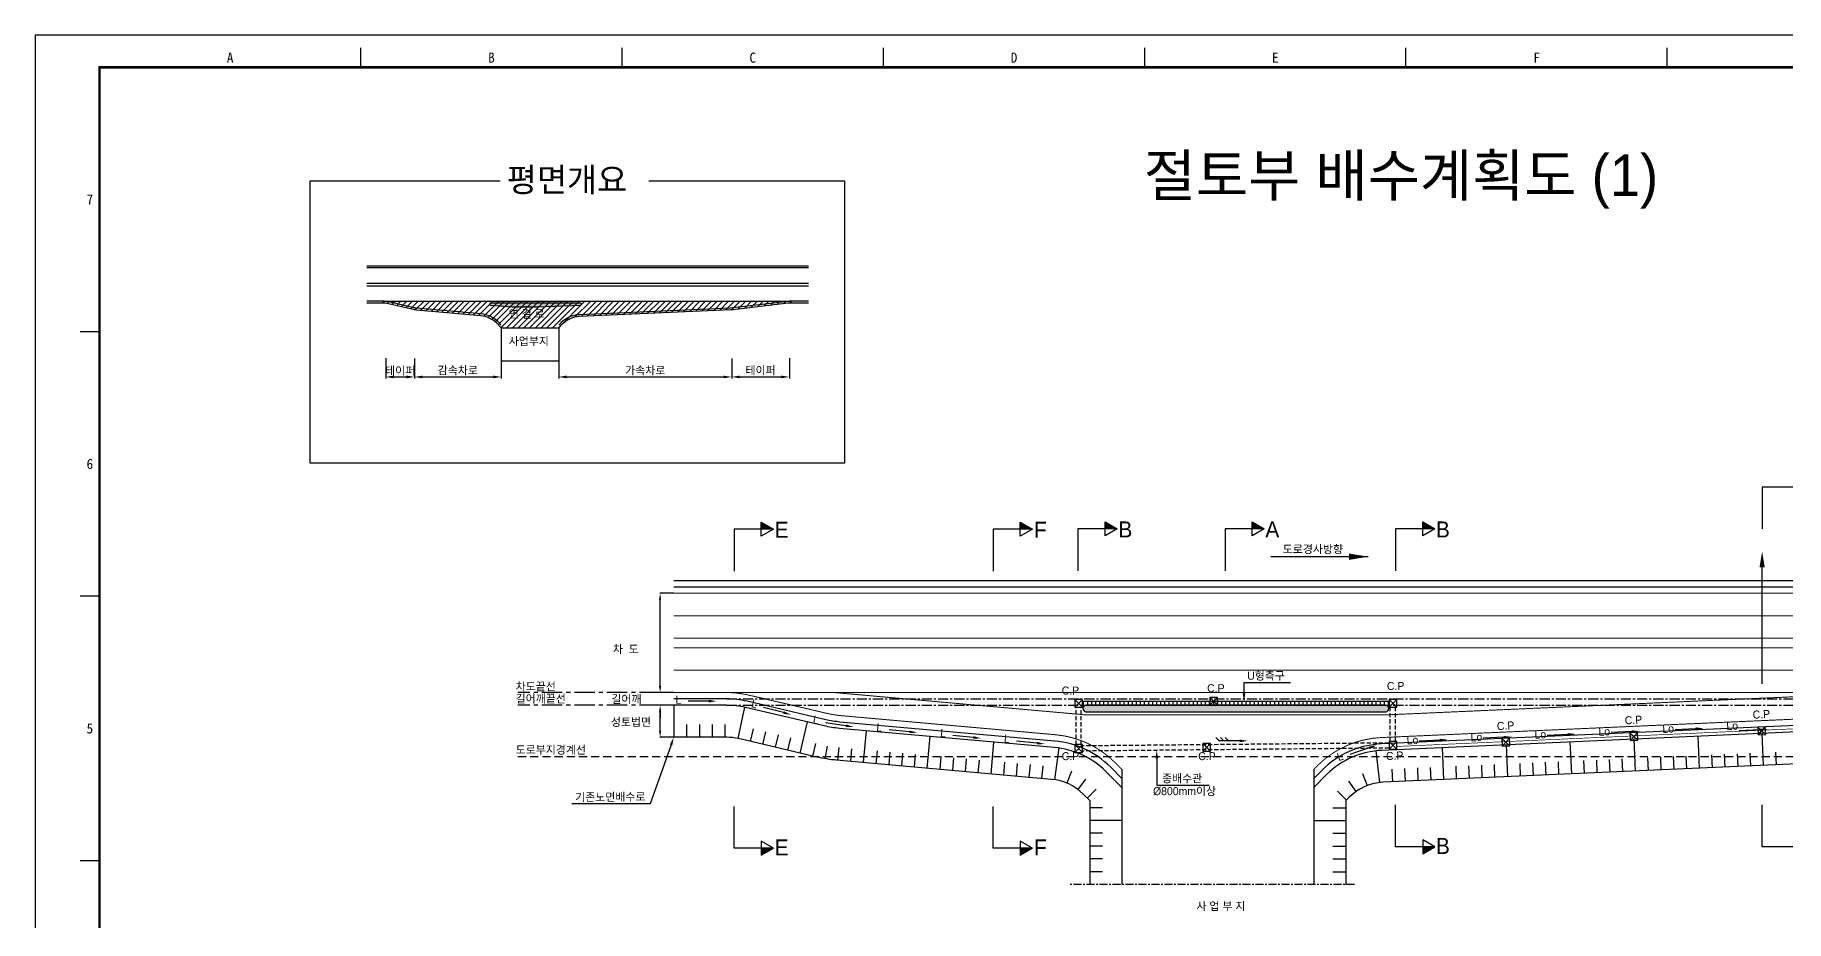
# Model space of a CAD drawing. Header units: millimetres. Extents: x 487 to 911, y -4 to 295.
# Drawn here: x 487.4 to 760.9, y 156.8 to 295.3 of the extents above; entities that cross this region are included whole.
import ezdxf
from ezdxf.enums import TextEntityAlignment as Align

# ---------------------------------------------------------------- set-up
doc = ezdxf.new("R2010")
doc.units = ezdxf.units.MM
doc.header["$LTSCALE"] = 0.2
doc.linetypes.add('CENTER', pattern=[50.8, 31.75, -6.35, 6.35, -6.35])
doc.linetypes.add('HIDDEN', pattern=[9.525, 6.35, -3.175])
for name, color, linetype in [('CC-GSTR-0004', 4, 'Continuous'), ('CM-LANE-0030', 30, 'Continuous'), ('CZ-DIMT-0002', 7, 'Continuous'), ('CZ-EXST-0002', 1, 'Continuous'), ('CZ-LIN1-0007', 7, 'Continuous'), ('CZ-LIN2-0003', 3, 'Continuous'), ('CZ-LIN3-0005', 5, 'Continuous'), ('CZ-LINE-0001', 7, 'Continuous'), ('CZ-MACL-0006', 6, 'Continuous'), ('CZ-TEXT-BOX0', 7, 'Continuous'), ('TITLE', 7, 'Continuous')]:
    doc.layers.add(name, color=color, linetype=linetype)
doc.styles.add('돋움', font='')
doc.styles.add('돋음체', font='')
doc.styles.get('돋움').set_extended_font_data('Dotum')
doc.styles.get('돋음체').set_extended_font_data('DotumChe')

msp = doc.modelspace()

# ---------------------------------------------------------------- hatches: boundary and pattern name
at = {"layer": 'CZ-LIN2-0003'}
h = msp.add_hatch(dxfattribs=at)
h.set_pattern_fill('CROSS', color=256, scale=0.05, style=0)
h.set_pattern_definition([(0, (496.7746, 2.6117), (0.3175, 0.3175), [0.15875, -0.47625]), (90, (496.85397, 2.53234), (-0.3175, 0.3175), [0.15875, -0.47625])])
h.paths.add_polyline_path([(651.59, 190.52, 0.956626), (651.55, 189.52), (662.82, 189.52), (675.91, 189.52), (698.42, 189.52, 0.978035), (698.4, 190.52)])
at = {"layer": 'CZ-LIN3-0005'}
h = msp.add_hatch(dxfattribs=at)
h.set_pattern_fill('ANSI31', color=256, scale=0.2, angle=45, style=0)
h.set_pattern_definition([(90, (491.19396, -18.20495), (-0.635, 1e-16), [])])
h.paths.add_polyline_path([(651.03, 190.52), (698.93, 190.52), (698.93, 191.12), (651.03, 191.12)])
at = {"layer": 'CZ-LINE-0001'}
h = msp.add_hatch(color=256, dxfattribs=at)
edge = h.paths.add_edge_path()
edge.add_line((572.58, 253.36), (558.54, 253.36))
edge.add_arc((558.54, 253.21), 0.15, 90, 264.9204)
edge.add_line((558.52, 253.06), (561.9, 252.76))
edge.add_line((561.9, 252.76), (565.83, 252.76))
edge.add_line((565.83, 252.76), (572.58, 253.06))
edge.add_arc((572.58, 253.21), 0.15, 272.5448, 450)
for points in [[(600.85, 219.13), (600.85, 218.03), (602.76, 218.03)], [(641.3, 219.13), (641.3, 218.03), (643.21, 218.03)], [(654.57, 219.18), (654.57, 218.08), (656.47, 218.08)], [(677.54, 219.18), (677.54, 218.08), (679.44, 218.08)], [(704.19, 219.18), (704.19, 218.08), (706.09, 218.08)], [(602.76, 168.18), (600.85, 168.18), (600.85, 167.08)], [(643.21, 168.18), (641.3, 168.18), (641.3, 167.08)], [(706.09, 168.41), (704.19, 168.41), (704.19, 167.31)]]:
    msp.add_hatch(color=256, dxfattribs=at).paths.add_polyline_path(points)

# ---------------------------------------------------------------- linework, layer by layer
at = {"layer": 'CC-GSTR-0004'}
for p, q in [((539.21, 259.21), (608.21, 259.21)), ((539.21, 258.91), (608.21, 258.91)), ((587.17, 210.02), (817.17, 210.02)), ((587.17, 209.02), (817.17, 209.02))]:
    msp.add_line(p, q, dxfattribs=at)
for points in [[(560.21, 249.94), (559.68, 250.47, 0.175969), (557.08, 251.69), (547, 252.58, -0.035377), (546.33, 252.69), (542.65, 253.55, 0.05759), (541.69, 253.66), (539.21, 253.66)], [(560.21, 249.51), (559.46, 250.26, 0.175969), (557.05, 251.39), (546.97, 252.28, -0.035377), (546.26, 252.4), (542.58, 253.26, 0.05759), (541.69, 253.36), (539.21, 253.36)], [(608.21, 253.66), (605.47, 253.66, 0.029072), (604.98, 253.63), (596.4, 252.63, -0.017962), (596.06, 252.6), (572.38, 251.55, 0.187394), (569.6, 250.33), (569.21, 249.94)], [(608.21, 253.36), (605.47, 253.36, 0.029072), (605.02, 253.34), (596.44, 252.33, -0.017962), (596.07, 252.3), (572.39, 251.25, 0.187394), (569.81, 250.11), (569.21, 249.51)], [(657.17, 179.1), (655.39, 180.88, 0.175969), (646.73, 184.93), (613.14, 187.91, -0.035377), (610.91, 188.27), (598.63, 191.15, 0.05759), (595.44, 191.52), (587.17, 191.52)], [(817.17, 191.52), (808.04, 191.52, 0.029072), (806.42, 191.42), (777.82, 188.08, -0.017962), (776.68, 187.99), (697.74, 184.48, 0.187394), (688.46, 180.4), (687.17, 179.1)], [(657.17, 177.69), (654.68, 180.18, 0.175969), (646.64, 183.93), (613.05, 186.92, -0.035377), (610.68, 187.3), (598.4, 190.18, 0.05759), (595.44, 190.52), (587.17, 190.52)], [(817.17, 190.52), (808.04, 190.52, 0.029072), (806.54, 190.43), (777.94, 187.09, -0.017962), (776.72, 186.99), (697.79, 183.48, 0.187394), (689.17, 179.69), (687.17, 177.69)]]:
    msp.add_lwpolyline(points, format="xyb", dxfattribs=at)
at = {"layer": 'CM-LANE-0030'}
for p, q in [((539.21, 256.51), (608.21, 256.51)), ((539.21, 256.06), (608.21, 256.06))]:
    msp.add_line(p, q, dxfattribs=at)
at = {"layer": 'CM-LANE-0030', "const_width": 0.15}
for points in [[(587.17, 201.02), (817.17, 201.02)], [(587.17, 199.52), (817.17, 199.52)], [(698.42, 189.02), (777.17, 192.52), (612.17, 192.52), (651.55, 189.02), (698.42, 189.02)]]:
    msp.add_lwpolyline(points, dxfattribs=at)
at = {"layer": 'CZ-EXST-0002'}
for p, q in [((587.17, 190.52), (587.17, 185.52)), ((598.23, 190.21), (597.16, 185.33)), ((589.17, 187.52), (589.17, 185.52)), ((591.17, 187.52), (591.17, 185.52)), ((593.17, 187.52), (593.17, 185.52)), ((595.17, 187.52), (595.17, 185.52)), ((599.56, 186.82), (599.1, 184.88)), ((601.51, 186.37), (601.05, 184.42)), ((608.03, 187.92), (606.89, 183.05)), ((617.21, 186.55), (616.76, 181.57)), ((757.17, 186.12), (757.39, 181.13)), ((603.46, 185.91), (603, 183.96)), ((605.4, 185.45), (604.95, 183.51)), ((609.3, 184.54), (608.84, 182.59)), ((611.14, 184.15), (610.8, 182.17)), ((612.96, 183.91), (612.78, 181.92)), ((614.95, 183.74), (614.77, 181.75)), ((618.93, 183.38), (618.76, 181.39)), ((627.17, 185.66), (626.72, 180.68)), ((637.13, 184.78), (636.69, 179.8)), ((647.36, 183.85), (646.64, 178.9)), ((696.88, 183.41), (697.45, 178.44)), ((707.22, 183.9), (707.44, 178.91)), ((717.21, 184.35), (717.43, 179.35)), ((727.2, 184.79), (727.42, 179.8)), ((737.19, 185.24), (737.41, 180.24)), ((747.18, 185.68), (747.4, 180.68)), ((620.93, 183.21), (620.75, 181.21)), ((622.92, 183.03), (622.74, 181.04)), ((624.91, 182.85), (624.73, 180.86)), ((628.89, 182.5), (628.72, 180.51)), ((630.89, 182.32), (630.71, 180.33)), ((632.88, 182.14), (632.7, 180.15)), ((634.87, 181.97), (634.69, 179.97)), ((638.85, 181.61), (638.68, 179.62)), ((640.85, 181.44), (640.67, 179.44)), ((642.84, 181.26), (642.66, 179.27)), ((644.83, 181.08), (644.65, 179.09)), ((701.36, 180.64), (701.45, 178.64)), ((703.36, 180.73), (703.45, 178.73)), ((705.35, 180.82), (705.44, 178.82)), ((709.35, 181), (709.44, 179)), ((711.35, 181.08), (711.44, 179.09)), ((713.35, 181.17), (713.44, 179.17)), ((715.34, 181.26), (715.43, 179.26)), ((719.34, 181.44), (719.43, 179.44)), ((721.34, 181.53), (721.43, 179.53)), ((723.34, 181.62), (723.43, 179.62)), ((725.33, 181.71), (725.42, 179.71)), ((729.33, 181.88), (729.42, 179.89)), ((731.33, 181.97), (731.42, 179.97)), ((733.33, 182.06), (733.42, 180.06)), ((735.32, 182.15), (735.41, 180.15)), ((739.32, 182.33), (739.41, 180.33)), ((741.32, 182.42), (741.41, 180.42)), ((743.32, 182.5), (743.41, 180.51)), ((745.31, 182.59), (745.4, 180.6)), ((749.31, 182.77), (749.4, 180.77)), ((751.31, 182.86), (751.4, 180.86)), ((753.31, 182.95), (753.4, 180.95)), ((755.3, 183.04), (755.39, 181.04)), ((759.3, 183.22), (759.39, 181.22)), ((649.34, 180.21), (648.57, 178.37)), ((651.5, 178.98), (650.3, 177.38)), ((692.6, 178.67), (693.75, 177.04)), ((694.8, 179.84), (695.51, 177.97)), ((699.36, 180.55), (699.45, 178.55)), ((653.18, 177.44), (651.77, 176.02)), ((652.17, 175.62), (652.17, 162.52)), ((690.85, 177.12), (692.26, 175.71)), ((692.17, 175.62), (692.17, 162.52)), ((654.17, 174.52), (652.17, 174.52)), ((657.17, 172.52), (652.17, 172.52)), ((687.17, 172.52), (692.17, 172.52)), ((690.17, 174.52), (692.17, 174.52)), ((654.17, 170.52), (652.17, 170.52)), ((690.17, 170.52), (692.17, 170.52)), ((654.17, 168.52), (652.17, 168.52)), ((690.17, 168.52), (692.17, 168.52)), ((654.17, 166.52), (652.17, 166.52)), ((654.17, 164.52), (652.17, 164.52)), ((690.17, 166.52), (692.17, 166.52)), ((690.17, 164.52), (692.17, 164.52))]:
    msp.add_line(p, q, dxfattribs=at)
for points in [[(652.17, 175.62), (651.15, 176.64, 0.175969), (646.2, 178.95), (612.61, 181.94, -0.035377), (609.54, 182.43), (597.26, 185.31, 0.05759), (595.44, 185.52), (587.17, 185.52)], [(817.17, 185.52), (808.04, 185.52, 0.029072), (807.12, 185.46), (778.52, 182.12, -0.017962), (776.94, 182), (698.01, 178.49, 0.187394), (692.71, 176.15), (692.17, 175.62)]]:
    msp.add_lwpolyline(points, format="xyb", dxfattribs=at)
at = {"layer": 'CZ-LIN1-0007', "const_width": 0.15}
msp.add_lwpolyline([(587.17, 208.02), (817.17, 208.02)], dxfattribs=at)
at = {"layer": 'CZ-LIN1-0007', "linetype": 'HIDDEN', "ltscale": 2, "const_width": 0.15}
for points in [[(587.17, 204.52), (817.17, 204.52)], [(587.17, 196.02), (817.17, 196.02)], [(595.44, 192.52), (612.17, 192.52)]]:
    msp.add_lwpolyline(points, dxfattribs=at)
at = {"layer": 'CZ-LIN1-0007', "const_width": 0.15}
for points in [[(657.17, 180.52), (656.1, 181.59, 0.175969), (646.82, 185.92), (613.23, 188.91, -0.035377), (611.14, 189.25), (598.86, 192.12, 0.05759), (595.44, 192.52), (587.17, 192.52)], [(817.17, 192.52), (808.04, 192.52, 0.029072), (806.3, 192.42), (777.71, 189.08, -0.017962), (776.63, 188.99), (697.7, 185.48), (697.7, 185.48, 0.187394), (687.76, 181.1), (687.76, 181.1), (687.17, 180.52)]]:
    msp.add_lwpolyline(points, format="xyb", dxfattribs=at)
at = {"layer": 'CZ-LIN2-0003'}
for p, q in [((560.21, 249.51), (560.21, 244.36)), ((560.21, 249.51), (569.21, 249.51)), ((569.21, 249.51), (569.21, 244.36)), ((560.21, 244.36), (569.21, 244.36)), ((657.17, 180.52), (657.17, 162.52)), ((687.17, 180.52), (687.17, 162.52))]:
    msp.add_line(p, q, dxfattribs=at)
msp.add_lwpolyline([(698.4, 190.52), (651.59, 190.52, 0.956626), (651.55, 189.52), (662.82, 189.52), (675.91, 189.52), (698.42, 189.52, 0.978035)], format="xyb", close=True, dxfattribs=at)
at = {"layer": 'CZ-LIN3-0005'}
for p, q in [((670.93, 191.72), (672.13, 190.52)), ((670.93, 190.52), (672.13, 191.72)), ((649.83, 191.42), (651.03, 190.22)), ((649.83, 190.22), (651.03, 191.42)), ((698.93, 190.22), (700.13, 191.42)), ((698.93, 191.42), (700.13, 190.22)), ((736.55, 186.21), (737.8, 185.06)), ((736.6, 185.01), (737.74, 186.26)), ((756.53, 187.1), (757.78, 185.95)), ((756.58, 185.9), (757.72, 187.15)), ((649.83, 183.17), (651.03, 184.37)), ((649.83, 184.37), (651.03, 183.17)), ((669.83, 184.56), (671.03, 183.36)), ((669.83, 183.36), (671.03, 184.56)), ((672.39, 184.96), (671.86, 185.49)), ((673.12, 184.96), (672.59, 185.49)), ((673.85, 184.96), (673.32, 185.49)), ((698.93, 184.84), (700.13, 183.64)), ((698.93, 183.64), (700.13, 184.84)), ((716.57, 185.32), (717.82, 184.17)), ((716.62, 184.12), (717.76, 185.37))]:
    msp.add_line(p, q, dxfattribs=at)
at = {"layer": 'CZ-LIN3-0005', "linetype": 'HIDDEN', "ltscale": 0.5}
for p, q in [((650.03, 184.37), (650.03, 190.22)), ((650.83, 184.37), (650.83, 190.22)), ((699.13, 184.84), (699.13, 190.22)), ((699.93, 184.84), (699.93, 190.22)), ((698.93, 184.63), (651.03, 184.17)), ((698.93, 183.83), (651.03, 183.37))]:
    msp.add_line(p, q, dxfattribs=at)
at = {"layer": 'CZ-LIN3-0005', "linetype": 'CENTER', "const_width": 0.2}
msp.add_lwpolyline([(757.22, 193.84), (757.22, 212.06)], dxfattribs=at)
at = {"layer": 'CZ-LIN3-0005'}
for points in [[(670.93, 190.52), (672.13, 190.52), (672.13, 191.72), (670.93, 191.72)], [(649.83, 190.22), (651.03, 190.22), (651.03, 191.42), (649.83, 191.42)], [(651.03, 190.52), (698.93, 190.52), (698.93, 191.12), (651.03, 191.12)], [(698.93, 190.22), (700.13, 190.22), (700.13, 191.42), (698.93, 191.42)], [(736.6, 185.01), (737.8, 185.06), (737.74, 186.26), (736.55, 186.21)], [(756.58, 185.9), (757.78, 185.95), (757.72, 187.15), (756.53, 187.1)], [(649.83, 183.17), (651.03, 183.17), (651.03, 184.37), (649.83, 184.37)], [(669.83, 183.36), (671.03, 183.36), (671.03, 184.56), (669.83, 184.56)], [(698.93, 183.64), (700.13, 183.64), (700.13, 184.84), (698.93, 184.84)], [(716.62, 184.12), (717.82, 184.17), (717.76, 185.37), (716.57, 185.32)]]:
    msp.add_lwpolyline(points, close=True, dxfattribs=at)
at = {"layer": 'CZ-LIN3-0005', "linetype": 'HIDDEN', "const_width": 0.1}
msp.add_lwpolyline([(817.17, 191.02), (808.04, 191.02, 0.029072), (806.48, 190.93), (777.88, 187.59, -0.017962), (776.7, 187.49), (700.13, 184.09)], format="xyb", dxfattribs=at)
at = {"layer": 'CZ-LIN3-0005'}
msp.add_lwpolyline([(675.61, 184.96), (672.39, 184.96)], dxfattribs=at)
for points in [[(756.81, 212.06), (757.22, 214.56), (757.64, 212.06)], [(675.61, 185.17), (676.86, 184.96), (675.61, 184.75)]]:
    msp.add_solid(points, dxfattribs=at)
at = {"layer": 'CZ-LINE-0001', "color": 30}
for p, q in [((541.69, 253.66), (541.69, 253.36)), ((541.69, 253.49), (541.86, 253.66)), ((542.39, 253.3), (542.76, 253.66)), ((543.13, 253.13), (543.66, 253.66)), ((543.85, 252.96), (544.55, 253.66)), ((544.58, 252.79), (545.45, 253.66)), ((545.31, 252.62), (546.35, 253.66)), ((546.04, 252.45), (547.25, 253.66)), ((546.79, 252.3), (548.15, 253.66)), ((547.61, 252.23), (549.04, 253.66)), ((548.43, 252.15), (549.94, 253.66)), ((549.26, 252.08), (550.84, 253.66)), ((550.08, 252.01), (551.74, 253.66)), ((550.91, 251.93), (552.64, 253.66)), ((551.73, 251.86), (553.53, 253.66)), ((552.56, 251.79), (554.43, 253.66)), ((553.38, 251.71), (555.33, 253.66)), ((554.21, 251.64), (556.23, 253.66)), ((555.03, 251.57), (557.13, 253.66)), ((555.85, 251.49), (558.02, 253.66)), ((556.68, 251.42), (558.92, 253.66)), ((557.48, 251.32), (559.82, 253.66)), ((558.17, 251.12), (560.72, 253.66)), ((558.77, 250.81), (561.62, 253.66)), ((559.28, 250.43), (562.51, 253.66)), ((559.74, 249.99), (563.41, 253.66)), ((560.19, 249.54), (564.31, 253.66)), ((561.06, 249.51), (565.21, 253.66)), ((561.96, 249.51), (566.11, 253.66)), ((562.86, 249.51), (567, 253.66)), ((563.75, 249.51), (567.9, 253.66)), ((564.65, 249.51), (568.8, 253.66)), ((565.55, 249.51), (569.7, 253.66)), ((566.45, 249.51), (570.6, 253.66)), ((567.35, 249.51), (571.49, 253.66)), ((568.24, 249.51), (572.39, 253.66)), ((569.14, 249.51), (573.29, 253.66)), ((571.68, 251.15), (574.19, 253.66)), ((572.69, 251.27), (575.09, 253.66)), ((573.63, 251.31), (575.98, 253.66)), ((574.57, 251.35), (576.88, 253.66)), ((575.51, 251.39), (577.78, 253.66)), ((576.45, 251.43), (578.68, 253.66)), ((577.39, 251.47), (579.58, 253.66)), ((578.33, 251.52), (580.47, 253.66)), ((579.27, 251.56), (581.37, 253.66)), ((580.21, 251.6), (582.27, 253.66)), ((581.15, 251.64), (583.17, 253.66)), ((582.09, 251.68), (584.07, 253.66)), ((583.03, 251.72), (584.97, 253.66)), ((583.97, 251.77), (585.86, 253.66)), ((584.91, 251.81), (586.76, 253.66)), ((585.85, 251.85), (587.66, 253.66)), ((586.79, 251.89), (588.56, 253.66)), ((587.73, 251.93), (589.46, 253.66)), ((588.67, 251.98), (590.35, 253.66)), ((589.61, 252.02), (591.25, 253.66)), ((590.55, 252.06), (592.15, 253.66)), ((591.49, 252.1), (593.05, 253.66)), ((592.43, 252.14), (593.95, 253.66)), ((593.37, 252.18), (594.84, 253.66)), ((594.31, 252.23), (595.74, 253.66)), ((595.24, 252.27), (596.64, 253.66)), ((596.19, 252.31), (597.54, 253.66)), ((597.2, 252.42), (598.44, 253.66)), ((598.21, 252.54), (599.33, 253.66)), ((599.23, 252.66), (600.23, 253.66)), ((600.25, 252.78), (601.13, 253.66)), ((601.26, 252.9), (602.03, 253.66)), ((602.28, 253.02), (602.93, 253.66)), ((603.3, 253.13), (603.82, 253.66)), ((604.31, 253.25), (604.72, 253.66)), ((605.32, 253.36), (605.47, 253.51)), ((605.47, 253.66), (605.47, 253.36))]:
    msp.add_line(p, q, dxfattribs=at)
at = {"layer": 'CZ-LINE-0001', "color": 4}
msp.add_line((541.69, 253.66), (605.47, 253.66), dxfattribs=at)
at = {"layer": 'CZ-LINE-0001'}
for p, q in [((558.52, 253.06), (561.9, 252.76)), ((572.58, 253.36), (558.54, 253.36)), ((561.9, 252.76), (565.83, 252.76)), ((565.83, 252.76), (572.58, 253.06)), ((542.17, 244.74), (542.17, 241.58)), ((546.66, 244.71), (546.66, 241.58)), ((546.66, 244.71), (546.66, 241.58)), ((560.21, 244.71), (560.21, 241.58)), ((569.21, 244.65), (569.21, 241.58)), ((596.23, 244.71), (596.23, 241.58)), ((596.23, 244.71), (596.23, 241.58)), ((605.23, 244.76), (605.23, 241.58)), ((543.42, 241.83), (545.41, 241.83)), ((547.91, 241.83), (558.96, 241.83)), ((570.46, 241.83), (594.98, 241.83)), ((597.48, 241.83), (603.98, 241.83)), ((763.37, 224.62), (757.23, 224.62)), ((757.23, 224.62), (757.23, 218.08)), ((600.85, 216.93), (600.85, 219.13)), ((600.85, 219.13), (602.76, 218.03)), ((641.3, 216.93), (641.3, 219.13)), ((641.3, 219.13), (643.21, 218.03)), ((654.57, 216.98), (654.57, 219.18)), ((654.57, 219.18), (656.47, 218.08)), ((677.54, 216.98), (677.54, 219.18)), ((677.54, 219.18), (679.44, 218.08)), ((704.19, 216.98), (704.19, 219.18)), ((704.19, 219.18), (706.09, 218.08)), ((602.76, 218.03), (596.61, 218.03)), ((596.61, 218.03), (596.61, 211.49)), ((602.76, 218.03), (600.85, 216.93)), ((643.21, 218.03), (637.06, 218.03)), ((637.06, 218.03), (637.06, 211.49)), ((643.21, 218.03), (641.3, 216.93)), ((656.47, 218.08), (650.33, 218.08)), ((650.33, 218.08), (650.33, 211.54)), ((656.47, 218.08), (654.57, 216.98)), ((679.44, 218.08), (673.3, 218.08)), ((673.3, 218.08), (673.3, 211.54)), ((679.44, 218.08), (677.54, 216.98)), ((706.09, 218.08), (699.95, 218.08)), ((699.95, 218.08), (699.95, 211.54)), ((706.09, 218.08), (704.19, 216.98)), ((695.68, 213.74), (680.45, 213.74)), ((587.12, 208.02), (584.99, 208.02)), ((585.04, 193.52), (585.04, 207.02)), ((585.04, 193.52), (585.04, 194.52)), ((587.12, 192.52), (584.99, 192.52)), ((587.12, 192.52), (584.99, 192.52)), ((587.12, 190.52), (584.99, 190.52)), ((587.12, 190.52), (584.99, 190.52)), ((585.04, 186.52), (585.04, 189.52)), ((585.04, 189.52), (585.04, 188.52)), ((587.12, 185.52), (584.99, 185.52)), ((596.61, 168.18), (596.61, 174.72)), ((637.06, 168.18), (637.06, 174.72)), ((699.95, 168.41), (699.95, 174.95)), ((757.23, 168.41), (757.23, 174.95)), ((602.76, 168.18), (596.61, 168.18)), ((602.76, 168.18), (600.85, 169.28)), ((600.85, 169.28), (600.85, 167.08)), ((600.85, 167.08), (602.76, 168.18)), ((643.21, 168.18), (637.06, 168.18)), ((643.21, 168.18), (641.3, 169.28)), ((641.3, 169.28), (641.3, 167.08)), ((641.3, 167.08), (643.21, 168.18)), ((706.09, 168.41), (699.95, 168.41)), ((706.09, 168.41), (704.19, 169.51)), ((704.19, 169.51), (704.19, 167.31)), ((704.19, 167.31), (706.09, 168.41)), ((763.37, 168.41), (757.23, 168.41))]:
    msp.add_line(p, q, dxfattribs=at)
at = {"layer": 'CZ-LINE-0001', "linetype": 'CENTER', "ltscale": 0.5}
for p, q in [((584.99, 192.52), (562.83, 192.52)), ((584.99, 190.52), (562.83, 190.52))]:
    msp.add_line(p, q, dxfattribs=at)
at = {"layer": 'CZ-LINE-0001', "linetype": 'CENTER', "ltscale": 0.25}
for p, q in [((595.44, 191.52), (808.04, 191.52)), ((595.44, 190.52), (808.04, 190.52))]:
    msp.add_line(p, q, dxfattribs=at)
at = {"layer": 'CZ-LINE-0001', "linetype": 'HIDDEN'}
msp.add_line((562.83, 182.52), (817.58, 182.52), dxfattribs=at)
at = {"layer": 'CZ-LINE-0001', "linetype": 'CENTER', "ltscale": 0.2}
msp.add_line((693.55, 162.52), (649.08, 162.52), dxfattribs=at)
at = {"layer": 'CZ-LINE-0001'}
for points in [[(676.27, 192.37), (676.27, 194.06), (683.52, 194.06)], [(592.62, 191.17), (589.41, 191.17)], [(604.33, 189.37), (601.21, 190.16)], [(614.05, 187.32), (610.87, 187.8)], [(624, 186.38), (620.81, 186.69)], [(736.84, 186.41), (733.63, 186.25)], [(746.83, 186.86), (743.62, 186.7)], [(756.82, 186.69), (753.61, 186.53)], [(633.96, 185.49), (630.77, 185.8)], [(643.92, 184.6), (640.72, 184.92)], [(695.83, 183.87), (692.8, 182.81)], [(706.87, 185.08), (703.66, 184.92)], [(716.86, 185.53), (713.65, 185.37)], [(726.85, 185.97), (723.64, 185.81)], [(662.63, 182.23), (662.63, 178.02), (670.8, 178.02)]]:
    msp.add_lwpolyline(points, dxfattribs=at)
at = {"layer": 'CZ-LINE-0001', "extrusion": (0, 0, -1)}
msp.add_lwpolyline([(-586.75, 184.34), (-583.49, 175.13), (-571.23, 175.13)], dxfattribs=at)
at = {"layer": 'CZ-LINE-0001', "color": 30}
msp.add_arc((558.54, 253.21), 0.15, 90, 264.9204, dxfattribs=at)
at = {"layer": 'CZ-LINE-0001'}
msp.add_arc((572.58, 253.21), 0.15, 272.5448, 90, dxfattribs=at)
for points in [[(543.42, 242.04), (543.42, 241.62), (542.17, 241.83)], [(545.41, 242.04), (545.41, 241.62), (546.66, 241.83)], [(547.91, 242.04), (547.91, 241.62), (546.66, 241.83)], [(558.96, 242.04), (558.96, 241.62), (560.21, 241.83)], [(570.46, 242.04), (570.46, 241.62), (569.21, 241.83)], [(594.98, 242.04), (594.98, 241.62), (596.23, 241.83)], [(597.48, 242.04), (597.48, 241.62), (596.23, 241.83)], [(603.98, 242.04), (603.98, 241.62), (605.23, 241.83)], [(692.68, 214.24), (695.68, 213.74), (692.68, 213.24)], [(584.87, 207.02), (585.21, 207.02), (585.04, 208.02)], [(584.87, 193.52), (585.21, 193.52), (585.04, 192.52)], [(584.87, 193.52), (585.21, 193.52), (585.04, 192.52)], [(676.48, 192.37), (676.27, 191.12), (676.06, 192.37)], [(584.87, 189.52), (585.21, 189.52), (585.04, 190.52)], [(584.87, 189.52), (585.21, 189.52), (585.04, 190.52)], [(592.62, 191.38), (593.87, 191.17), (592.62, 190.96)], [(604.38, 189.57), (605.54, 189.06), (604.28, 189.17)], [(584.87, 186.52), (585.21, 186.52), (585.04, 185.52)], [(614.08, 187.53), (615.29, 187.14), (614.02, 187.12)], [(624.02, 186.58), (625.25, 186.25), (623.98, 186.17)], [(726.84, 186.18), (728.1, 186.03), (726.86, 185.76)], [(736.83, 186.62), (738.09, 186.48), (736.85, 186.21)], [(746.82, 187.07), (748.08, 186.92), (746.84, 186.65)], [(756.81, 186.9), (758.07, 186.75), (756.83, 186.48)], [(633.98, 185.7), (635.21, 185.37), (633.94, 185.28)], [(643.94, 184.81), (645.17, 184.48), (643.9, 184.4)], [(662.42, 182.23), (662.63, 183.48), (662.84, 182.23)], [(695.76, 184.06), (697.01, 184.28), (695.9, 183.67)], [(706.86, 185.29), (708.12, 185.15), (706.88, 184.87)], [(716.85, 185.73), (718.11, 185.59), (716.87, 185.32)]]:
    msp.add_solid(points, dxfattribs=at)
at = {"layer": 'CZ-LINE-0001', "extrusion": (0, 0, -1)}
msp.add_solid([(-586.95, 184.27), (-587.17, 185.52), (-586.56, 184.41)], dxfattribs=at)
at = {"layer": 'CZ-MACL-0006', "color": 3}
msp.add_lwpolyline([(583.26, 272.5), (613.85, 272.5), (613.85, 228.35), (530.36, 228.35), (530.36, 272.5), (560.05, 272.5)], dxfattribs=at)
at = {"layer": 'TITLE', "color": 7, "linetype": 'Continuous'}
for p, q in [((538.28, 290.22), (538.28, 293.24)), ((579.1, 290.22), (579.1, 293.24)), ((619.93, 290.22), (619.93, 293.24)), ((660.75, 290.22), (660.75, 293.24)), ((701.57, 290.22), (701.57, 293.24)), ((742.4, 290.22), (742.4, 293.24)), ((497.45, 248.89), (494.43, 248.89)), ((497.45, 207.56), (494.43, 207.56)), ((497.45, 166.23), (494.43, 166.23))]:
    msp.add_line(p, q, dxfattribs=at)
at = {"layer": 'TITLE'}
msp.add_lwpolyline([(487.37, -4.11), (910.73, -4.11), (910.73, 295.26), (487.37, 295.26)], close=True, dxfattribs=at)
at = {"layer": 'TITLE', "linetype": 'Continuous', "const_width": 0.403}
msp.add_lwpolyline([(497.45, 0.92), (497.45, 290.22), (905.7, 290.22), (905.7, 0.92)], close=True, dxfattribs=at)

# ---------------------------------------------------------------- texts
at = {"layer": 'CZ-DIMT-0002', "style": '돋움'}
for s, p in [('연 결 로', (561.39, 251.08)), ('사업부지', (561.39, 246.78)), ('차  도', (577.65, 198.66)), ('차도끝선', (562.47, 192.84)), ('길어깨끝선', (562.47, 190.93)), ('길어깨', (577.43, 190.86)), ('L', (587.43, 190.76)), ('C.P', (647.79, 192.2)), ('C.P', (670.51, 192.57)), ('성토법면', (577.35, 187.28)), ('도로부지경계선', (562.47, 182.93)), ('C.P', (647.79, 181.95)), ('C.P', (669.12, 181.95)), ('Ø800mm이상', (662.05, 176.48)), ('종배수관', (663.46, 178.47))]:
    msp.add_text(s, height=1.25, dxfattribs=at).set_placement(p)
for s, height, p in [('E', 2.5, (604.01, 217.95)), ('F', 2.5, (644.46, 217.95)), ('B', 2.5, (657.73, 218)), ('A', 2.5, (680.69, 218)), ('B', 2.5, (707.34, 218)), ('도로경사방향', 1.25, (687.03, 214.91)), ('U형측구', 1.25, (679.71, 195.14)), ('C.P', 1.25, (699.96, 193.54)), ('B', 2.5, (707.34, 168.54)), ('E', 2.5, (604.01, 168.31)), ('F', 2.5, (644.46, 168.31)), ('사 업 부 지', 1.25, (672.66, 159.13))]:
    msp.add_text(s, height=height, dxfattribs=at).set_placement(p, align=Align.MIDDLE_CENTER)
for s, rotation, p in [('L', 345.7313, (599.19, 190.25)), ('L', 351.5466, (608.85, 187.68)), ('C.P', 2.877, (735.79, 187.53)), ('C.P', 2.877, (755.77, 188.42)), ('L', 354.4468, (618.79, 186.47)), ('L', 354.4468, (628.75, 185.59)), ('Lo', 2.877, (711.7, 184.86)), ('C.P', 2.877, (715.81, 186.64)), ('Lo', 2.877, (721.69, 185.3)), ('Lo', 2.877, (731.68, 185.75)), ('Lo', 2.877, (741.67, 186.19)), ('Lo', 2.877, (751.66, 186.63)), ('L', 354.4468, (638.71, 184.7)), ('C.P', 2.877, (698.48, 181.95)), ('Lo', 2.877, (701.71, 184.41)), ('L', 19.1351, (691.06, 181.78)), ('기존노면배수로', 0.3385, (571.77, 175.53))]:
    msp.add_text(s, height=1.25, rotation=rotation, dxfattribs=at).set_placement(p)
at = {"layer": 'CZ-LINE-0001', "char_height": 1.25, "attachment_point": 5, "style": '돋움'}
for s, insert in [('\\A1;테이퍼', (544.42, 242.73)), ('\\A1;감속차로', (553.44, 242.78)), ('\\A1;가속차로', (582.72, 242.78)), ('\\A1;테이퍼', (600.73, 242.78))]:
    msp.add_mtext(s, dxfattribs=dict(at, insert=insert))
at = {"layer": 'CZ-TEXT-BOX0', "style": '돋움'}
msp.add_text('평면개요', height=3.75, dxfattribs=at).set_placement((561.08, 272.64), align=Align.MIDDLE_LEFT)
at = {"layer": 'TITLE', "color": 3, "linetype": 'Continuous', "style": '돋음체'}
for s, p in [('A', (517.86, 291.73)), ('B', (558.69, 291.73)), ('C', (599.51, 291.73)), ('D', (640.34, 291.73)), ('E', (681.16, 291.73)), ('F', (721.99, 291.73)), ('7', (495.94, 269.56)), ('6', (495.94, 228.23)), ('5', (495.94, 186.9))]:
    msp.add_text(s, height=1.59, dxfattribs=at).set_placement(p, align=Align.MIDDLE)
at = {"layer": 'TITLE', "style": '돋움'}
msp.add_text('절토부 배수계획도 (1)', height=6.5, dxfattribs=at).set_placement((700.79, 273.34), align=Align.MIDDLE_CENTER)

doc.saveas('drawing.dxf')
